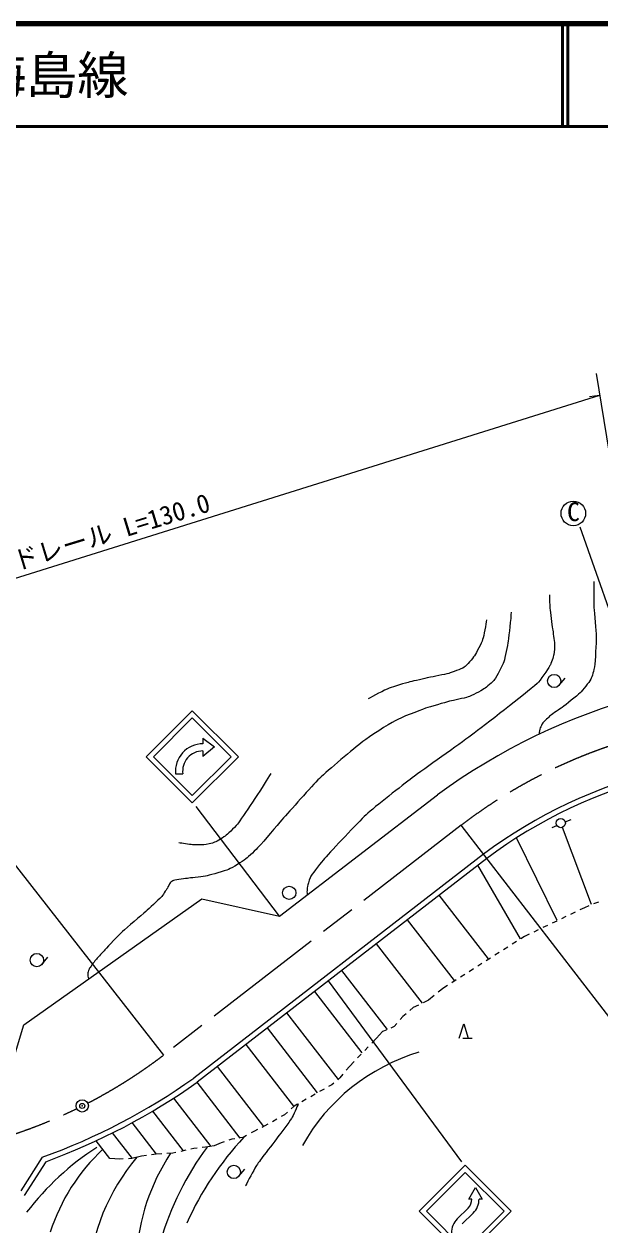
# Model space of a CAD drawing. Units: millimetres, scale not verified. Extents: x 40000 to 680000, y 20000 to 380000.
# Drawn here: x 245133 to 301400, y 262737 to 380000 of the extents above; entities that cross this region are included whole.
import ezdxf
from ezdxf.enums import TextEntityAlignment as Align

# ---------------------------------------------------------------- set-up
doc = ezdxf.new("R2010")
doc.units = ezdxf.units.MM
doc.header["$LTSCALE"] = 1000
doc.header["$PDMODE"] = 32
doc.header["$PDSIZE"] = 500
doc.linetypes.add('CHAIN', pattern=[18.5, 12, -1.5, 3.5, -1.5])
for name, color, linetype, lineweight in [('M-BGD', 7, 'Continuous', 13), ('M-BMK', 2, 'CHAIN', 13), ('M-BMK-SRVR', 3, 'Continuous', 13), ('M-STR-HTXT', 7, 'Continuous', 13), ('M-TTL', 2, 'Continuous', 140), ('M-TTL-LINE', 7, 'Continuous', 50), ('M-TTL-TXT', 7, 'Continuous', 13)]:
    doc.layers.add(name, color=color, linetype=linetype, lineweight=lineweight)
doc.styles.add('ＭＳ ゴシック', font='')
doc.styles.get('ＭＳ ゴシック').set_extended_font_data('MS Gothic')

msp = doc.modelspace()

# ---------------------------------------------------------------- linework, layer by layer
at = {"layer": 'M-BGD'}
for p, q in [((299435, 330873), (305274, 314236)), ((297418, 315384), (298001, 316079)), ((239864, 303436), (258766, 279235)), ((306609, 277348), (287841, 301698)), ((296734, 301492), (297183, 301681)), ((300585, 293950), (297726, 301494)), ((298003, 302025), (298576, 302265)), ((297211, 292408), (293248, 300468)), ((290025, 298863), (261721, 276996)), ((290342, 298453), (262038, 276585)), ((293619, 290593), (289480, 297787)), ((290503, 288651), (285700, 294867)), ((298980, 293212), (298529, 292995)), ((299887, 293648), (299431, 293429)), ((300316, 293822), (299887, 293648)), ((301242, 294199), (300779, 294010)), ((287196, 286516), (282597, 292469)), ((297178, 292345), (296727, 292128)), ((298079, 292778), (297628, 292562)), ((294017, 290825), (293671, 290605)), ((294474, 291045), (294017, 290825)), ((295375, 291478), (294924, 291262)), ((296276, 291912), (295826, 291695)), ((284053, 284311), (279562, 290124)), ((292405, 289801), (291983, 289533)), ((293249, 290337), (292827, 290069)), ((246890, 288109), (247473, 288804)), ((290717, 288729), (290295, 288461)), ((291561, 289265), (291139, 288997)), ((280647, 281746), (276188, 287518)), ((289029, 287656), (288606, 287388)), ((289873, 288192), (289451, 287924)), ((287340, 286584), (286918, 286316)), ((288184, 287120), (287762, 286852)), ((278175, 279455), (273532, 285465)), ((285212, 285060), (284660, 284609)), ((286150, 285828), (285599, 285376)), ((286496, 286048), (286150, 285828)), ((283140, 283881), (282833, 283615)), ((283674, 284137), (283140, 283881)), ((284660, 284609), (284125, 284353)), ((275841, 276863), (270816, 283367)), ((282148, 283022), (281882, 282715)), ((282455, 283288), (282148, 283022)), ((273806, 275553), (268908, 281893)), ((280165, 281535), (279575, 280911)), ((280498, 281682), (280165, 281535)), ((281289, 282030), (280955, 281883)), ((281555, 282337), (281289, 282030)), ((271507, 274247), (266836, 280293)), ((279575, 280911), (279109, 280423)), ((287997, 280892), (288901, 280892)), ((278072, 279339), (277727, 278977)), ((278763, 280062), (278418, 279700)), ((268569, 272268), (264039, 278131)), ((276916, 278128), (276612, 277759)), ((277382, 278616), (276916, 278128)), ((275990, 277004), (275785, 276834)), ((276294, 277373), (275990, 277004)), ((266250, 271133), (262038, 276585)), ((274449, 275919), (274015, 275672)), ((275197, 276343), (274884, 276166)), ((275401, 276514), (275197, 276343)), ((263409, 270311), (259754, 275042)), ((271840, 274438), (271528, 274261)), ((272710, 274932), (272275, 274685)), ((273580, 275425), (273145, 275178)), ((260709, 269883), (257702, 273774)), ((270569, 273401), (270269, 273230)), ((270862, 273664), (270569, 273401)), ((271528, 274261), (271235, 273998)), ((258077, 269570), (255704, 272641)), ((268665, 272317), (268378, 272178)), ((268966, 272488), (268665, 272317)), ((269834, 272983), (269400, 272735)), ((255717, 269147), (253789, 271643)), ((265426, 271028), (265149, 270930)), ((265741, 271074), (265426, 271028)), ((266550, 271193), (266235, 271147)), ((266879, 271383), (266550, 271193)), ((267641, 271821), (267312, 271632)), ((267928, 271960), (267641, 271821)), ((253531, 269150), (252198, 270876)), ((259959, 269729), (259661, 269666)), ((260937, 269936), (260448, 269833)), ((261724, 270103), (261426, 270040)), ((262038, 270139), (261724, 270103)), ((262848, 270235), (262534, 270198)), ((263707, 270367), (262848, 270235)), ((264401, 270664), (263707, 270367)), ((264678, 270763), (264401, 270664)), ((246907, 269252), (244819, 265977)), ((247249, 268826), (245133, 265506)), ((254505, 269071), (253531, 269150)), ((254834, 269090), (254505, 269071)), ((255662, 269137), (255333, 269119)), ((256620, 269369), (255662, 269137)), ((257084, 269433), (256620, 269369)), ((258042, 269567), (257579, 269502)), ((258602, 269601), (258042, 269567)), ((259661, 269666), (259101, 269632)), ((266133, 267407), (266716, 268102))]:
    msp.add_line(p, q, dxfattribs=at)
msp.add_lwpolyline([(257073, 308393), (261573, 312893), (266073, 308393), (261573, 303893)], close=True, dxfattribs=at)
for points in [[(242741, 274402), (245113, 282208), (262512, 294518), (270083, 292815), (285536, 304687)], [(287634, 280892), (288083, 282285), (288533, 280892)]]:
    msp.add_lwpolyline(points, dxfattribs=at)
for centre, radius in [((298797, 332175), 1200), ((296922, 315801), 648), ((297567, 301915), 450), ((271048, 295100), 648), ((246393, 288526), 648), ((265636, 267823), 648)]:
    msp.add_circle(centre, radius, dxfattribs=at)
for centre, radius, start, end in [((321434, 255661), 60763, 84.23691, 126.21221), ((318533, 260893), 47481, 80.70854, 126.89818), ((318534, 260893), 46964, 80.70854, 126.89176), ((289302, 260847), 19488, 106.70775, 150.57123), ((225664, 327936), 62410, 289.89958, 305.29223), ((225664, 327936), 62928, 290.06039, 305.31178), ((289413, 250016), 31137, 137.08421, 155.70776), ((266989, 247338), 27217, 122.76357, 142.52423), ((265806, 256147), 19006, 133.01499, 162.26324), ((286098, 253132), 28738, 143.42142, 163.89317), ((271724, 256114), 20375, 139.8459, 175.91685), ((276077, 258577), 19970, 146.33983, 177.15674)]:
    msp.add_arc(centre, radius, start, end, dxfattribs=at)
for points, knots in [([(300812, 325514), (300792, 325009), (300792, 323492), (300812, 322987), (300834, 322415), (301020, 320703), (301024, 320130), (301029, 319539), (300934, 317766), (300859, 317179), (300827, 316927), (300614, 316184), (300491, 315962), (300329, 315668), (299695, 314876), (299456, 314640), (299134, 314323), (298061, 313489), (297702, 313214), (297480, 313045), (296772, 312597), (296555, 312421), (296396, 312292), (295960, 311855), (295830, 311696), (295759, 311610), (295591, 311315), (295560, 311207), (295526, 311086), (295475, 310829), (295432, 310580)], [0, 0, 0, 0, 1, 1, 1, 2, 2, 2, 3, 3, 3, 4, 4, 4, 5, 5, 5, 6, 6, 6, 7, 7, 7, 8, 8, 8, 9, 9, 9, 10, 10, 10, 10]), ([(296484, 324214), (296472, 323954), (296486, 323174), (296508, 322915), (296543, 322512), (296716, 321310), (296768, 320909), (296806, 320612), (296946, 319723), (296960, 319424), (296971, 319218), (296934, 318595), (296891, 318392), (296844, 318166), (296629, 317499), (296513, 317299), (296298, 316926), (295573, 315841), (295251, 315555), (294027, 314471), (290138, 311478), (288835, 310492), (287698, 309632), (284188, 307187), (283050, 306327), (282131, 305633), (279402, 303505), (278555, 302725), (277686, 301924), (275280, 299319), (274489, 298442), (274201, 298122), (273399, 297105), (273167, 296742), (273070, 296590), (272904, 296067), (272860, 295892), (272825, 295754), (272770, 295327), (272774, 295185), (272776, 295122), (272786, 295019), (272801, 294903)], [0, 0, 0, 0, 1, 1, 1, 2, 2, 2, 3, 3, 3, 4, 4, 4, 5, 5, 5, 6, 6, 6, 7, 7, 7, 8, 8, 8, 9, 9, 9, 10, 10, 10, 11, 11, 11, 12, 12, 12, 13, 13, 13, 14, 14, 14, 14]), ([(292726, 322511), (292691, 321947), (292513, 320260), (292429, 319702), (292368, 319294), (292141, 318074), (292004, 317685), (291874, 317315), (291338, 316256), (291107, 315938), (290944, 315713), (290300, 315169), (290068, 315017), (289776, 314827), (288838, 314356), (288510, 314238), (288163, 314114), (287072, 313908), (286715, 313813), (286240, 313686), (284818, 313293), (284354, 313129), (283750, 312914), (281951, 312221), (281384, 311920), (280721, 311567), (278832, 310331), (278235, 309875), (277353, 309202), (274806, 307057), (274009, 306286), (273223, 305527), (271062, 303056), (270335, 302240), (269871, 301718), (268528, 300109), (268054, 299595), (267820, 299341), (267075, 298613), (266798, 298405), (266485, 298170), (265481, 297546), (265122, 297390), (264718, 297215), (263443, 296861), (263014, 296766), (262665, 296689), (261597, 296579), (261243, 296530), (260943, 296488), (260036, 296385), (259742, 296311), (259665, 296292), (259472, 296136), (259422, 296075), (259348, 295985), (259198, 295667), (259135, 295569), (259017, 295385), (258665, 294830), (258517, 294669), (258242, 294371), (257336, 293556), (257033, 293286), (256582, 292884), (255190, 291723), (254750, 291310), (254388, 290970), (253367, 289886), (253026, 289525), (252860, 289350), (252370, 288818), (252217, 288632), (252073, 288457), (251661, 287914), (251542, 287721), (251491, 287638), (251393, 287361), (251373, 287266), (251360, 287202), (251364, 287006), (251378, 286943), (251392, 286883), (251415, 286792), (251444, 286687)], [0, 0, 0, 0, 1, 1, 1, 2, 2, 2, 3, 3, 3, 4, 4, 4, 5, 5, 5, 6, 6, 6, 7, 7, 7, 8, 8, 8, 9, 9, 9, 10, 10, 10, 11, 11, 11, 12, 12, 12, 13, 13, 13, 14, 14, 14, 15, 15, 15, 16, 16, 16, 17, 17, 17, 18, 18, 18, 19, 19, 19, 20, 20, 20, 21, 21, 21, 22, 22, 22, 23, 23, 23, 24, 24, 24, 25, 25, 25, 26, 26, 26, 27, 27, 27, 28, 28, 28, 28]), ([(290298, 321770), (290276, 321380), (290057, 320223), (289935, 319853), (289823, 319516), (289339, 318561), (289141, 318266), (288972, 318013), (288368, 317314), (288117, 317142), (287852, 316961), (286937, 316638), (286629, 316547), (286247, 316435), (285068, 316218), (284679, 316132), (284310, 316050), (283203, 315805), (282838, 315707), (282428, 315597), (281200, 315252), (280807, 315093), (280380, 314920), (279145, 314295), (278753, 314054)], [0, 0, 0, 0, 1, 1, 1, 2, 2, 2, 3, 3, 3, 4, 4, 4, 5, 5, 5, 6, 6, 6, 7, 7, 7, 8, 8, 8, 8]), ([(269237, 306759), (268652, 305770), (266762, 302880), (266090, 301947), (265889, 301668), (265152, 300937), (264886, 300719), (264681, 300551), (263997, 300137), (263753, 300034), (263552, 299950), (262907, 299822), (262691, 299798), (262470, 299774), (261802, 299781), (261581, 299798), (261315, 299819), (260520, 299932), (260259, 299987)], [0, 0, 0, 0, 1, 1, 1, 2, 2, 2, 3, 3, 3, 4, 4, 4, 5, 5, 5, 6, 6, 6, 6]), ([(271917, 274495), (271821, 274194), (271426, 273329), (271262, 273059), (271029, 272675), (270209, 271601), (269940, 271241), (269652, 270855), (268764, 269715), (268476, 269329), (268334, 269139), (267913, 268564), (267791, 268361), (267577, 268002), (266982, 266896), (266800, 266519), (266792, 266502), (266784, 266487), (266777, 266472)], [0, 0, 0, 0, 1, 1, 1, 2, 2, 2, 3, 3, 3, 4, 4, 4, 5, 5, 5, 6, 6, 6, 6])]:
    msp.add_open_spline(points, degree=3, knots=knots, dxfattribs=at)
at = {"layer": 'M-BMK'}
msp.add_line((287841, 301698), (258766, 279235), dxfattribs=at)
for centre, radius, start, end in [((318543, 261664), 50452, 80.59494, 127.48493), ((228265, 319240), 50306, 297.3255, 307.3231), ((228265, 319240), 50306, 236.81711, 295.95875)]:
    msp.add_arc(centre, radius, start, end, dxfattribs=at)
at = {"layer": 'M-BMK-SRVR'}
msp.add_circle((250823, 274275), 600, dxfattribs=at)
msp.add_point((250823, 274275), dxfattribs=at)
at = {"layer": 'M-STR-HTXT'}
for p, q in [((301014, 345855), (306123, 314464)), ((301365, 343698), (300389, 343581)), ((262616, 310214), (262616, 309661)), ((262616, 310214), (263741, 309376)), ((263741, 309376), (262616, 308419)), ((262616, 308961), (262616, 308419)), ((259943, 306711), (260648, 306711)), ((270083, 292815), (261936, 303531)), ((287895, 268827), (274882, 286509)), ((287456, 263231), (288523, 264298)), ((287951, 262737), (289018, 263803))]:
    msp.add_line(p, q, dxfattribs=at)
for points in [[(301365, 343698), (214920, 316613), (215786, 317078)], [(288887, 265177), (288588, 265177), (289237, 266302)], [(289237, 266302), (289887, 265177), (289587, 265177)]]:
    msp.add_lwpolyline(points, dxfattribs=at)
for points in [[(257780, 308393), (261573, 312186), (265366, 308393), (261573, 304600)], [(292737, 263985), (288237, 268485), (283737, 263985), (288237, 259485)], [(292030, 263985), (288237, 267778), (284444, 263985), (288237, 260192)]]:
    msp.add_lwpolyline(points, close=True, dxfattribs=at)
for centre, radius, start, end in [((262608, 306982), 2679, 89.82588, 185.80957), ((262608, 306982), 1979, 89.76429, 187.87579), ((287644, 265177), 1243, 315, 0), ((287644, 265177), 1943, 315, 0), ((288831, 261857), 1943, 135, 180)]:
    msp.add_arc(centre, radius, start, end, dxfattribs=at)
at = {"layer": 'M-TTL'}
msp.add_line((680000, 380000), (40000, 380000), dxfattribs=at)
at = {"layer": 'M-TTL-LINE'}
for p, q in [((297750, 380000), (297750, 370000)), ((298250, 380000), (298250, 370000)), ((40000, 370000), (680000, 370000))]:
    msp.add_line(p, q, dxfattribs=at)

# ---------------------------------------------------------------- texts
at = {"layer": 'M-BGD', "style": 'ＭＳ ゴシック'}
msp.add_text('C', height=1833, dxfattribs=at).set_placement((298810, 330873), align=Align.BOTTOM_CENTER)
at = {"layer": 'M-STR-HTXT', "style": 'ＭＳ ゴシック'}
msp.add_text('ガードレール L=130.0', height=1833, rotation=17, dxfattribs=at).set_placement((251701, 328248), align=Align.BOTTOM_CENTER)
at = {"layer": 'M-TTL-TXT', "style": 'ＭＳ ゴシック'}
msp.add_text('路 線 名      一般県道青海島線', height=3666, dxfattribs=at).set_placement((180380, 375000), align=Align.MIDDLE_LEFT)

doc.saveas('drawing.dxf')
